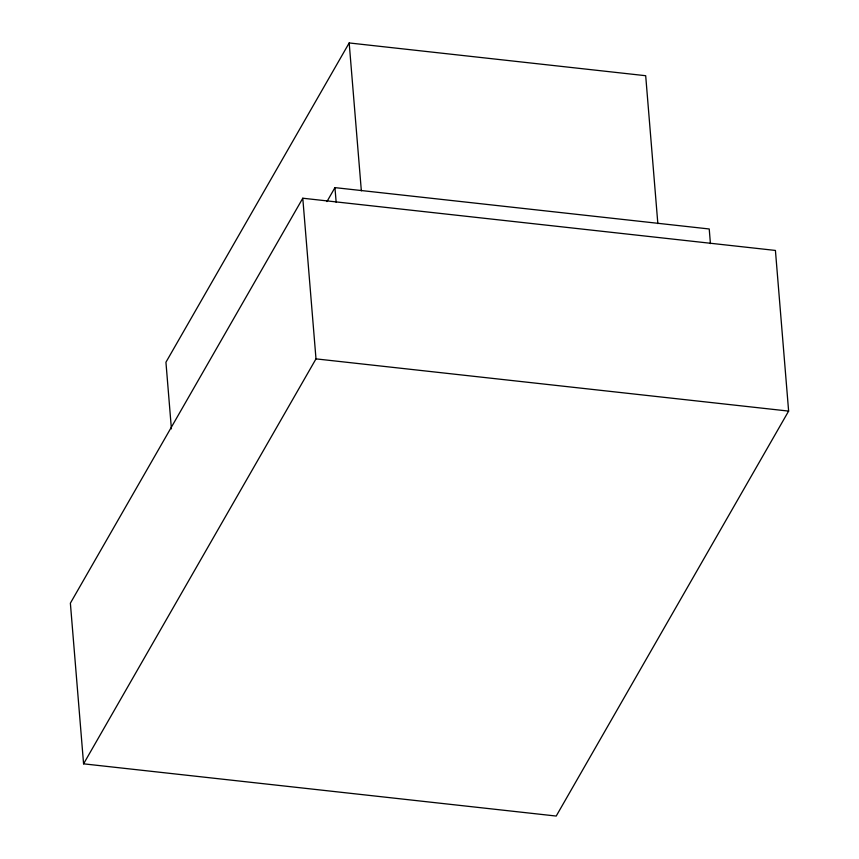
<?xml version="1.0" encoding="UTF-8"?>
<svg xmlns="http://www.w3.org/2000/svg" width="859" height="859" viewBox="0 0 859 859"><rect width="100%" height="100%" fill="white"/><g stroke="black" fill="none" stroke-linecap="round" stroke-linejoin="round"><path stroke-width="1.29" d="M657.844 223.608L645.689 75.71L349.183 42.95L165.937 362.24L171.413 428.856M302.787 198.225L70.374 603.179L83.581 763.834L556.213 816.05L788.626 411.096L775.419 250.441L302.787 198.225L315.994 358.879L83.581 763.834M326.946 201.586L334.956 187.627L709.223 228.977L710.425 243.623M315.994 358.879L788.626 411.096M349.183 42.95L361.349 190.848M334.956 187.627L336.159 202.273"/></g></svg>
